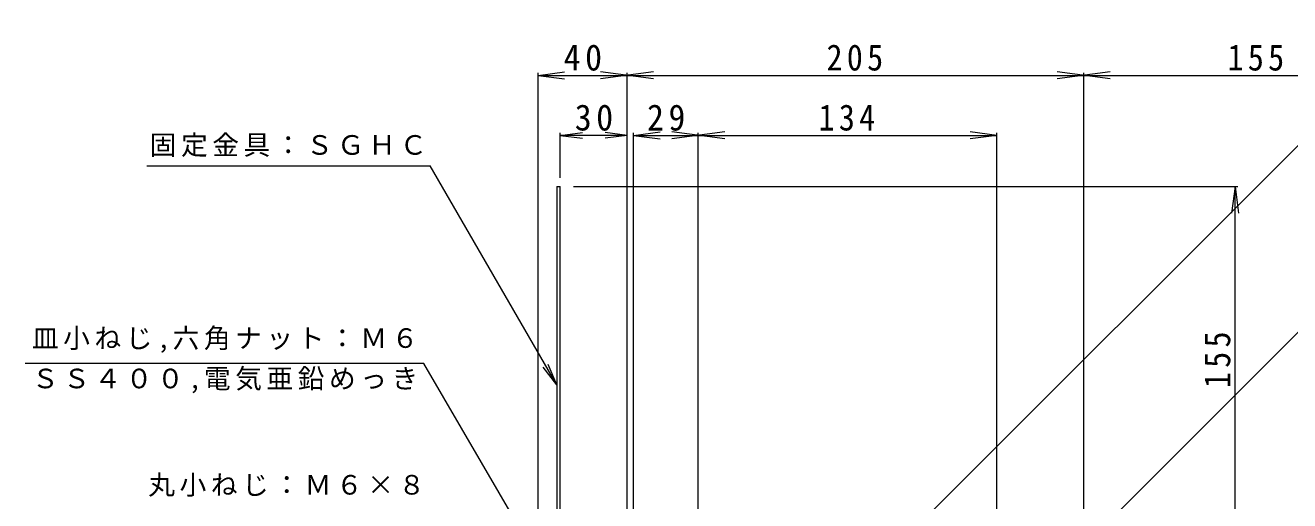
# Model space of a CAD drawing. Units: millimetres, scale not verified. Extents: x -448 to 408, y -549 to 465.
# Drawn here: x -448 to 120, y -158 to 56 of the extents above; entities that cross this region are included whole.
import ezdxf

# ---------------------------------------------------------------- set-up
doc = ezdxf.new("R2010")
doc.units = ezdxf.units.MM
doc.header["$LTSCALE"] = 4
for name, color, linetype, lineweight in [('2-4__2-3_Kyo', 7, 'Continuous', 9), ('2-5__2-4_A_b', 7, 'Continuous', 9), ('2-8__2-6_B_b', 2, 'Continuous', 9)]:
    doc.layers.add(name, color=color, linetype=linetype, lineweight=lineweight)
doc.styles.add('ＭＳ ゴシック', font='')
doc.styles.get('ＭＳ ゴシック').set_extended_font_data('MS Gothic')

msp = doc.modelspace()

# ---------------------------------------------------------------- linework, layer by layer
at = {"layer": '2-4__2-3_Kyo'}
for p, q in [((-217.772, 33.43), (-205.874, 34.996)), ((-217.772, -271.607), (-217.772, 34.63)), ((-165.915, 31.864), (-189.71, 34.996)), ((-165.915, 34.996), (-189.71, 31.864)), ((-177.813, -165.515), (-177.813, 34.63)), ((39.085, 31.864), (15.29, 34.996)), ((39.085, 34.996), (15.29, 31.864)), ((27.187, -371.878), (27.187, 34.63)), ((-217.772, 33.43), (-205.874, 31.864)), ((-217.772, 33.43), (182.187, 33.43)), ((-207.813, 6.48), (-197.898, 7.785)), ((-207.813, -12.544), (-207.813, 7.68)), ((-177.813, 6.48), (-207.813, 6.48)), ((-207.813, 6.48), (-197.898, 5.174)), ((-177.813, 6.48), (-187.727, 7.785)), ((-177.813, 6.48), (-187.727, 5.174)), ((-174.891, 6.48), (-162.994, 8.046)), ((-174.891, -201.489), (-174.891, 7.68)), ((-174.891, 6.48), (-162.994, 4.913)), ((-174.891, 6.48), (-11.891, 6.48)), ((-133.994, 4.913), (-157.789, 8.046)), ((-133.994, 8.046), (-157.789, 4.913)), ((-145.891, -228.296), (-145.891, 7.68)), ((-11.891, 6.48), (-23.789, 8.046)), ((-11.891, 6.48), (-23.789, 4.913)), ((-11.891, -360.897), (-11.891, 7.68)), ((-201.962, -16.515), (96.308, -16.515)), ((95.108, -16.515), (93.542, -28.413)), ((95.108, -16.515), (96.674, -28.413)), ((95.108, -406.515), (95.108, -16.515))]:
    msp.add_line(p, q, dxfattribs=at)
at = {"layer": '2-5__2-4_A_b'}
for p, q in [((-138.303, -259.674), (177.298, 55.927)), ((-393.444, -7.225), (-266.21, -7.225)), ((-209.413, -105.601), (-266.21, -7.225)), ((-115.141, -320.394), (155.922, -49.331)), ((-209.413, -105.601), (-213.24, -96.362)), ((-209.413, -105.601), (-215.5, -97.667))]:
    msp.add_line(p, q, dxfattribs=at)
msp.add_lwpolyline([(-209.413, -198.516), (-269.065, -95.934), (-447.994, -95.934)], dxfattribs=at)
at = {"layer": '2-8__2-6_B_b'}
for p, q in [((-209.413, -16.515), (-207.813, -16.515)), ((-209.413, -16.515), (-209.413, -272.349)), ((-207.813, -194.515), (-207.813, -16.515))]:
    msp.add_line(p, q, dxfattribs=at)

# ---------------------------------------------------------------- texts
at = {"layer": '2-4__2-3_Kyo', "color": 2, "char_height": 11.73, "attachment_point": 7, "style": 'ＭＳ ゴシック'}
for s, insert in [('\\T1.27;\\W0.95;40', (-206.292, 35.43)), ('\\T1.27;\\W0.9;205', (-88.313, 35.43)), ('\\T1.27;\\W0.9;155', (91.687, 35.43)), ('\\T1.27;\\W0.95;30', (-201.313, 8.48)), ('\\T1.27;\\W0.95;29', (-168.891, 8.48)), ('\\T1.27;\\W0.9;134', (-91.891, 8.48))]:
    msp.add_mtext(s, dxfattribs=dict(at, insert=insert))
at = {"layer": '2-4__2-3_Kyo', "color": 2, "insert": (93.108, -107.015), "char_height": 11.73, "attachment_point": 7, "rotation": 90, "style": 'ＭＳ ゴシック'}
msp.add_mtext('\\T1.27;\\W0.9;155', dxfattribs=at)
at = {"layer": '2-5__2-4_A_b', "char_height": 8.798, "attachment_point": 7, "style": 'ＭＳ ゴシック'}
for s, insert in [('\\T1.17;固定金具：ＳＧＨＣ', (-392.132, -3.23)), ('\\T1.17;皿小ねじ,六角ナット：Ｍ６', (-445.029, -91.229)), ('\\T1.17;ＳＳ４００,電気亜鉛めっき', (-445.029, -109.364)), ('\\T1.17;丸小ねじ：Ｍ６×８', (-392.779, -155.812))]:
    msp.add_mtext(s, dxfattribs=dict(at, insert=insert))

doc.saveas('drawing.dxf')
